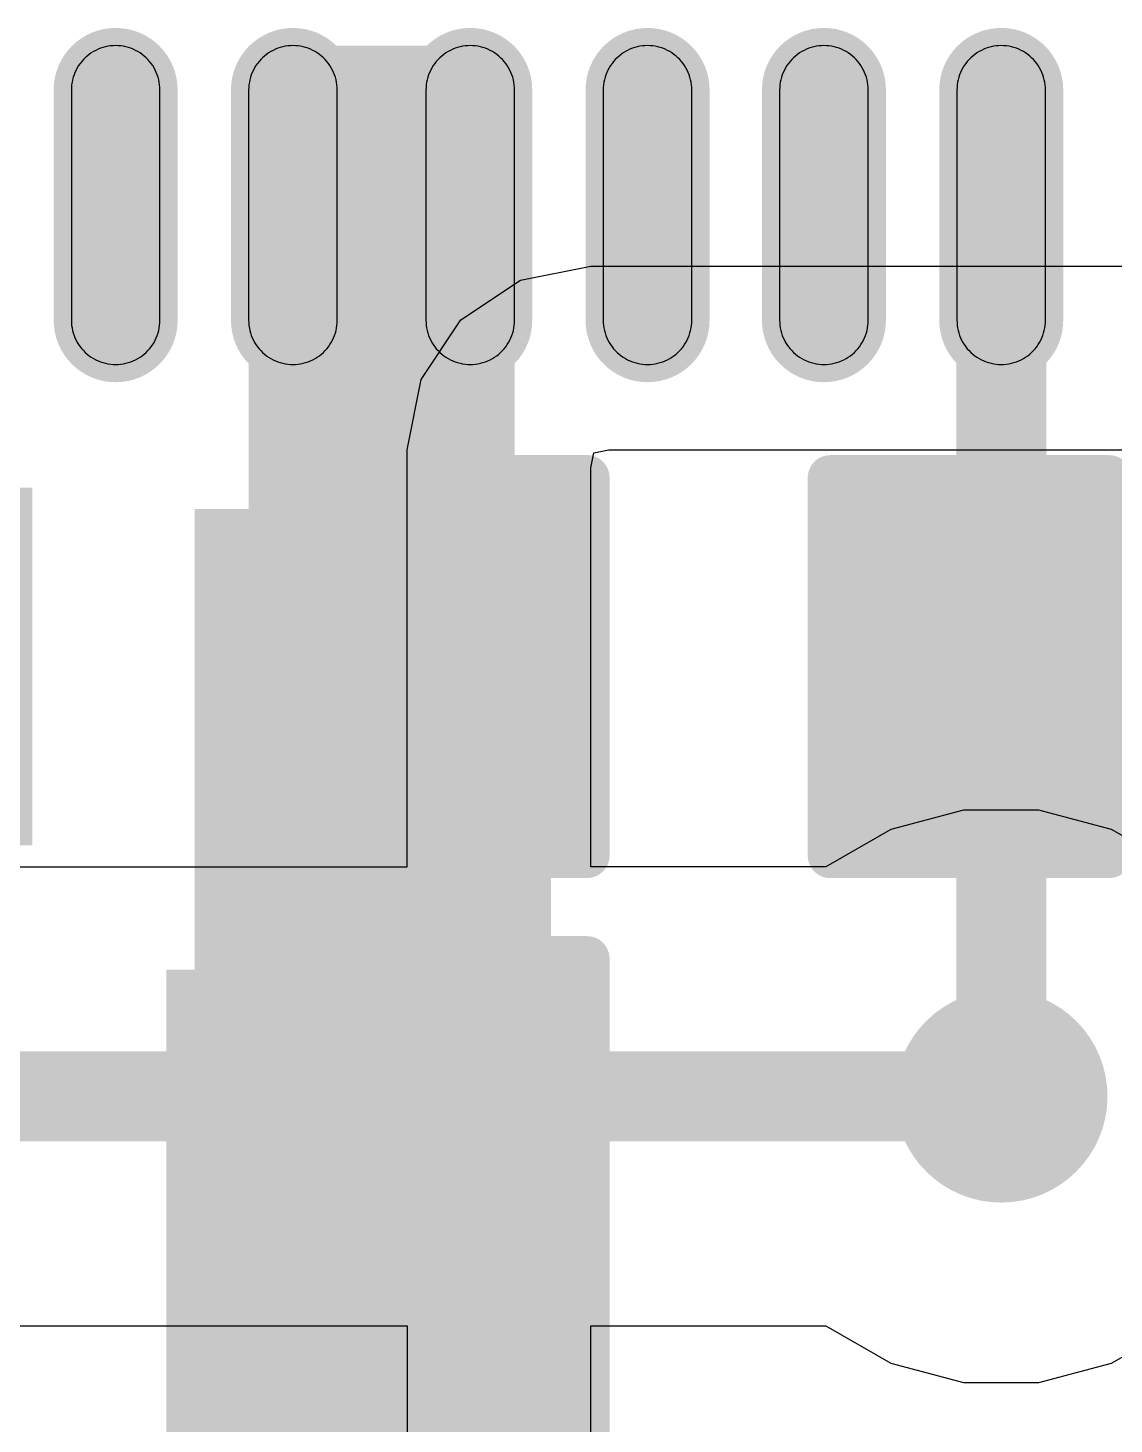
# Model space of a CAD drawing. Header units: inches. Extents: x 0.38 to 9.66, y 2.79 to 4.95.
# Drawn here: x 4.4842 to 4.6048, y 3.5727 to 3.7279 of the extents above; entities that cross this region are included whole.
import ezdxf

# ---------------------------------------------------------------- set-up
doc = ezdxf.new("R2010")
doc.units = ezdxf.units.IN
doc.header["$MEASUREMENT"] = 0
for name, color, linetype in [('Bottom Layer', 5, 'Continuous'), ('Top Layer', 1, 'Continuous'), ('Top Overlay', 2, 'Continuous'), ('Top Paste', 8, 'Continuous'), ('Top Solder', 216, 'Continuous'), ('Via Holes', 16, 'Continuous')]:
    doc.layers.add(name, color=color, linetype=linetype)

# ---------------------------------------------------------------- blocks, each defined once
blk = doc.blocks.new('QFN_32_L5_0_W5_0_P0_50_BL_EP3_8_3')
at = {"layer": 'Top Layer'}
h = blk.add_hatch(color=1, dxfattribs=at)
edge = h.paths.add_edge_path()
edge.add_arc((-0.117125, 0.0689), 0.004921, 90, 270)
edge.add_line((-0.117125, 0.063979), (-0.091535, 0.063979))
edge.add_arc((-0.091535, 0.0689), 0.004921, 270, 450)
edge.add_line((-0.091535, 0.073821), (-0.117125, 0.073821))
h = blk.add_hatch(color=1, dxfattribs=at)
edge = h.paths.add_edge_path()
edge.add_arc((-0.117125, 0.0492), 0.004921, 90, 270)
edge.add_line((-0.117125, 0.044278), (-0.091535, 0.044278))
edge.add_arc((-0.091535, 0.0492), 0.004921, 270, 450)
edge.add_line((-0.091535, 0.054122), (-0.117125, 0.054122))
h = blk.add_hatch(color=1, dxfattribs=at)
edge = h.paths.add_edge_path()
edge.add_arc((-0.117125, 0.0295), 0.004921, 90, 270)
edge.add_line((-0.117125, 0.024578), (-0.091535, 0.024578))
edge.add_arc((-0.091535, 0.0295), 0.004921, 270, 450)
edge.add_line((-0.091535, 0.034422), (-0.117125, 0.034422))
h = blk.add_hatch(color=1, dxfattribs=at)
edge = h.paths.add_edge_path()
edge.add_arc((-0.117125, 0.0098), 0.004921, 90, 270)
edge.add_line((-0.117125, 0.004879), (-0.091535, 0.004879))
edge.add_arc((-0.091535, 0.0098), 0.004921, 270, 450)
edge.add_line((-0.091535, 0.014722), (-0.117125, 0.014722))
h = blk.add_hatch(color=1, dxfattribs=at)
edge = h.paths.add_edge_path()
edge.add_arc((-0.117125, -0.0098), 0.004921, 90, 270)
edge.add_line((-0.117125, -0.014722), (-0.091535, -0.014722))
edge.add_arc((-0.091535, -0.0098), 0.004921, 270, 450)
edge.add_line((-0.091535, -0.004879), (-0.117125, -0.004879))
h = blk.add_hatch(color=1, dxfattribs=at)
edge = h.paths.add_edge_path()
edge.add_arc((-0.117125, -0.0295), 0.004921, 90, 270)
edge.add_line((-0.117125, -0.034422), (-0.091535, -0.034422))
edge.add_arc((-0.091535, -0.0295), 0.004921, 270, 450)
edge.add_line((-0.091535, -0.024578), (-0.117125, -0.024578))
at = {"layer": 'Top Solder'}
h = blk.add_hatch(color=216, dxfattribs=at)
edge = h.paths.add_edge_path()
edge.add_arc((-0.117125, 0.0689), 0.00689, 90, 270)
edge.add_line((-0.117125, 0.06201), (-0.091535, 0.06201))
edge.add_arc((-0.091535, 0.0689), 0.00689, 270, 450)
edge.add_line((-0.091535, 0.07579), (-0.117125, 0.07579))
h = blk.add_hatch(color=216, dxfattribs=at)
edge = h.paths.add_edge_path()
edge.add_arc((-0.117125, 0.0492), 0.00689, 90, 270)
edge.add_line((-0.117125, 0.042309), (-0.091535, 0.042309))
edge.add_arc((-0.091535, 0.0492), 0.00689, 270, 450)
edge.add_line((-0.091535, 0.056091), (-0.117125, 0.056091))
h = blk.add_hatch(color=216, dxfattribs=at)
edge = h.paths.add_edge_path()
edge.add_arc((-0.117125, 0.0295), 0.00689, 90, 270)
edge.add_line((-0.117125, 0.02261), (-0.091535, 0.02261))
edge.add_arc((-0.091535, 0.0295), 0.00689, 270, 450)
edge.add_line((-0.091535, 0.03639), (-0.117125, 0.03639))
h = blk.add_hatch(color=216, dxfattribs=at)
edge = h.paths.add_edge_path()
edge.add_arc((-0.117125, 0.0098), 0.00689, 90, 270)
edge.add_line((-0.117125, 0.00291), (-0.091535, 0.00291))
edge.add_arc((-0.091535, 0.0098), 0.00689, 270, 450)
edge.add_line((-0.091535, 0.016691), (-0.117125, 0.016691))
h = blk.add_hatch(color=216, dxfattribs=at)
edge = h.paths.add_edge_path()
edge.add_arc((-0.117125, -0.0098), 0.00689, 90, 270)
edge.add_line((-0.117125, -0.016691), (-0.091535, -0.016691))
edge.add_arc((-0.091535, -0.0098), 0.00689, 270, 450)
edge.add_line((-0.091535, -0.00291), (-0.117125, -0.00291))
h = blk.add_hatch(color=216, dxfattribs=at)
edge = h.paths.add_edge_path()
edge.add_arc((-0.117125, -0.0295), 0.00689, 90, 270)
edge.add_line((-0.117125, -0.03639), (-0.091535, -0.03639))
edge.add_arc((-0.091535, -0.0295), 0.00689, 270, 450)
edge.add_line((-0.091535, -0.02261), (-0.117125, -0.02261))
at = {"layer": 'Top Paste'}
for p, q in [((-0.11983, 0.073012), (-0.120064, 0.072848)), ((-0.119586, 0.073163), (-0.11983, 0.073012)), ((-0.119334, 0.073298), (-0.119586, 0.073163)), ((-0.119075, 0.073419), (-0.119334, 0.073298)), ((-0.118808, 0.073525), (-0.119075, 0.073419)), ((-0.118537, 0.073615), (-0.118808, 0.073525)), ((-0.11826, 0.073689), (-0.118537, 0.073615)), ((-0.11798, 0.073747), (-0.11826, 0.073689)), ((-0.117696, 0.073789), (-0.11798, 0.073747)), ((-0.117411, 0.073814), (-0.117696, 0.073789)), ((-0.117125, 0.073822), (-0.117411, 0.073814)), ((-0.117411, 0.073814), (-0.117411, 0.073814)), ((-0.091535, 0.073822), (-0.117125, 0.073822)), ((-0.091249, 0.073814), (-0.091535, 0.073822)), ((-0.090964, 0.073789), (-0.091249, 0.073814)), ((-0.09068, 0.073747), (-0.090964, 0.073789)), ((-0.0904, 0.073689), (-0.09068, 0.073747)), ((-0.090123, 0.073615), (-0.0904, 0.073689)), ((-0.089852, 0.073525), (-0.090123, 0.073615)), ((-0.089585, 0.073419), (-0.089852, 0.073525)), ((-0.089326, 0.073298), (-0.089585, 0.073419)), ((-0.089074, 0.073163), (-0.089326, 0.073298)), ((-0.08883, 0.073012), (-0.089074, 0.073163)), ((-0.088596, 0.072848), (-0.08883, 0.073012)), ((-0.121237, 0.071605), (-0.121388, 0.071361)), ((-0.121073, 0.071839), (-0.121237, 0.071605)), ((-0.120895, 0.072064), (-0.121073, 0.071839)), ((-0.120705, 0.072278), (-0.120895, 0.072064)), ((-0.120503, 0.07248), (-0.120705, 0.072278)), ((-0.120289, 0.07267), (-0.120503, 0.07248)), ((-0.120064, 0.072848), (-0.120289, 0.07267)), ((-0.088371, 0.07267), (-0.088596, 0.072848)), ((-0.088157, 0.07248), (-0.088371, 0.07267)), ((-0.087955, 0.072278), (-0.088157, 0.07248)), ((-0.087765, 0.072064), (-0.087955, 0.072278)), ((-0.087587, 0.071839), (-0.087765, 0.072064)), ((-0.087423, 0.071605), (-0.087587, 0.071839)), ((-0.087272, 0.071361), (-0.087423, 0.071605)), ((-0.121914, 0.070035), (-0.121972, 0.069755)), ((-0.12184, 0.070312), (-0.121914, 0.070035)), ((-0.12175, 0.070583), (-0.12184, 0.070312)), ((-0.121644, 0.07085), (-0.12175, 0.070583)), ((-0.121523, 0.071109), (-0.121644, 0.07085)), ((-0.121388, 0.071361), (-0.121523, 0.071109)), ((-0.087137, 0.071109), (-0.087272, 0.071361)), ((-0.087016, 0.07085), (-0.087137, 0.071109)), ((-0.08691, 0.070583), (-0.087016, 0.07085)), ((-0.08682, 0.070312), (-0.08691, 0.070583)), ((-0.086746, 0.070035), (-0.08682, 0.070312)), ((-0.086688, 0.069755), (-0.086746, 0.070035)), ((-0.122039, 0.069186), (-0.122047, 0.0689)), ((-0.122047, 0.0689), (-0.122039, 0.068614)), ((-0.122014, 0.069471), (-0.122039, 0.069186)), ((-0.122039, 0.068614), (-0.122014, 0.068329)), ((-0.121972, 0.069755), (-0.122014, 0.069471)), ((-0.122014, 0.068329), (-0.121972, 0.068045)), ((-0.086646, 0.069471), (-0.086688, 0.069755)), ((-0.086688, 0.068045), (-0.086646, 0.068329)), ((-0.086621, 0.069186), (-0.086646, 0.069471)), ((-0.086646, 0.068329), (-0.086621, 0.068614)), ((-0.086613, 0.0689), (-0.086621, 0.069186)), ((-0.086621, 0.068614), (-0.086613, 0.0689)), ((-0.121972, 0.068045), (-0.121914, 0.067765)), ((-0.121914, 0.067765), (-0.12184, 0.067488)), ((-0.12184, 0.067488), (-0.12175, 0.067217)), ((-0.12175, 0.067217), (-0.121644, 0.06695)), ((-0.121644, 0.06695), (-0.121523, 0.066691)), ((-0.087137, 0.066691), (-0.087016, 0.06695)), ((-0.087016, 0.06695), (-0.08691, 0.067217)), ((-0.08691, 0.067217), (-0.08682, 0.067488)), ((-0.08682, 0.067488), (-0.086746, 0.067765)), ((-0.086746, 0.067765), (-0.086688, 0.068045)), ((-0.121523, 0.066691), (-0.121388, 0.066439)), ((-0.121388, 0.066439), (-0.121237, 0.066195)), ((-0.121237, 0.066195), (-0.121073, 0.065961)), ((-0.121073, 0.065961), (-0.120895, 0.065736)), ((-0.120895, 0.065736), (-0.120705, 0.065522)), ((-0.120705, 0.065522), (-0.120503, 0.06532)), ((-0.120503, 0.06532), (-0.120289, 0.06513)), ((-0.088371, 0.06513), (-0.088157, 0.06532)), ((-0.088157, 0.06532), (-0.087955, 0.065522)), ((-0.087955, 0.065522), (-0.087765, 0.065736)), ((-0.087765, 0.065736), (-0.087587, 0.065961)), ((-0.087587, 0.065961), (-0.087423, 0.066195)), ((-0.087423, 0.066195), (-0.087272, 0.066439)), ((-0.087272, 0.066439), (-0.087137, 0.066691)), ((-0.120289, 0.06513), (-0.120064, 0.064952)), ((-0.120064, 0.064952), (-0.11983, 0.064788)), ((-0.11983, 0.064788), (-0.119586, 0.064637)), ((-0.119586, 0.064637), (-0.119334, 0.064502)), ((-0.119334, 0.064502), (-0.119075, 0.064381)), ((-0.119075, 0.064381), (-0.118808, 0.064275)), ((-0.118808, 0.064275), (-0.118537, 0.064185)), ((-0.118537, 0.064185), (-0.11826, 0.064111)), ((-0.11826, 0.064111), (-0.11798, 0.064053)), ((-0.11798, 0.064053), (-0.117696, 0.064011)), ((-0.117696, 0.064011), (-0.117411, 0.063986)), ((-0.117411, 0.063986), (-0.117125, 0.063978)), ((-0.117125, 0.063978), (-0.091535, 0.063978)), ((-0.091535, 0.063978), (-0.091249, 0.063986)), ((-0.091249, 0.063986), (-0.090964, 0.064011)), ((-0.090964, 0.064011), (-0.09068, 0.064053)), ((-0.09068, 0.064053), (-0.0904, 0.064111)), ((-0.0904, 0.064111), (-0.090123, 0.064185)), ((-0.090123, 0.064185), (-0.089852, 0.064275)), ((-0.089852, 0.064275), (-0.089585, 0.064381)), ((-0.089585, 0.064381), (-0.089326, 0.064502)), ((-0.089326, 0.064502), (-0.089074, 0.064637)), ((-0.089074, 0.064637), (-0.08883, 0.064788)), ((-0.08883, 0.064788), (-0.088596, 0.064952)), ((-0.088596, 0.064952), (-0.088371, 0.06513)), ((-0.120503, 0.05278), (-0.120705, 0.052578)), ((-0.120289, 0.05297), (-0.120503, 0.05278)), ((-0.120064, 0.053148), (-0.120289, 0.05297)), ((-0.11983, 0.053312), (-0.120064, 0.053148)), ((-0.119586, 0.053463), (-0.11983, 0.053312)), ((-0.119334, 0.053598), (-0.119586, 0.053463)), ((-0.119075, 0.053719), (-0.119334, 0.053598)), ((-0.118808, 0.053825), (-0.119075, 0.053719)), ((-0.118537, 0.053915), (-0.118808, 0.053825)), ((-0.11826, 0.053989), (-0.118537, 0.053915)), ((-0.11798, 0.054047), (-0.11826, 0.053989)), ((-0.117696, 0.054089), (-0.11798, 0.054047)), ((-0.117411, 0.054114), (-0.117696, 0.054089)), ((-0.117125, 0.054122), (-0.117411, 0.054114)), ((-0.117411, 0.054114), (-0.117411, 0.054114)), ((-0.091535, 0.054122), (-0.117125, 0.054122)), ((-0.091249, 0.054114), (-0.091535, 0.054122)), ((-0.090964, 0.054089), (-0.091249, 0.054114)), ((-0.09068, 0.054047), (-0.090964, 0.054089)), ((-0.0904, 0.053989), (-0.09068, 0.054047)), ((-0.090123, 0.053915), (-0.0904, 0.053989)), ((-0.089852, 0.053825), (-0.090123, 0.053915)), ((-0.089585, 0.053719), (-0.089852, 0.053825)), ((-0.089326, 0.053598), (-0.089585, 0.053719)), ((-0.089074, 0.053463), (-0.089326, 0.053598)), ((-0.08883, 0.053312), (-0.089074, 0.053463)), ((-0.088596, 0.053148), (-0.08883, 0.053312)), ((-0.088371, 0.05297), (-0.088596, 0.053148)), ((-0.088157, 0.05278), (-0.088371, 0.05297)), ((-0.087955, 0.052578), (-0.088157, 0.05278)), ((-0.121523, 0.051409), (-0.121644, 0.05115)), ((-0.121388, 0.051661), (-0.121523, 0.051409)), ((-0.121237, 0.051905), (-0.121388, 0.051661)), ((-0.121073, 0.052139), (-0.121237, 0.051905)), ((-0.120895, 0.052364), (-0.121073, 0.052139)), ((-0.120705, 0.052578), (-0.120895, 0.052364)), ((-0.087765, 0.052364), (-0.087955, 0.052578)), ((-0.087587, 0.052139), (-0.087765, 0.052364)), ((-0.087423, 0.051905), (-0.087587, 0.052139)), ((-0.087272, 0.051661), (-0.087423, 0.051905)), ((-0.087137, 0.051409), (-0.087272, 0.051661)), ((-0.087016, 0.05115), (-0.087137, 0.051409)), ((-0.122014, 0.049771), (-0.122039, 0.049486)), ((-0.121972, 0.050055), (-0.122014, 0.049771)), ((-0.121914, 0.050335), (-0.121972, 0.050055)), ((-0.12184, 0.050612), (-0.121914, 0.050335)), ((-0.12175, 0.050883), (-0.12184, 0.050612)), ((-0.121644, 0.05115), (-0.12175, 0.050883)), ((-0.08691, 0.050883), (-0.087016, 0.05115)), ((-0.08682, 0.050612), (-0.08691, 0.050883)), ((-0.086746, 0.050335), (-0.08682, 0.050612)), ((-0.086688, 0.050055), (-0.086746, 0.050335)), ((-0.086646, 0.049771), (-0.086688, 0.050055)), ((-0.086621, 0.049486), (-0.086646, 0.049771)), ((-0.122039, 0.049486), (-0.122047, 0.0492)), ((-0.122047, 0.0492), (-0.122039, 0.048914)), ((-0.122039, 0.048914), (-0.122014, 0.048629)), ((-0.122014, 0.048629), (-0.121972, 0.048345)), ((-0.121972, 0.048345), (-0.121914, 0.048065)), ((-0.086746, 0.048065), (-0.086688, 0.048345)), ((-0.086688, 0.048345), (-0.086646, 0.048629)), ((-0.086646, 0.048629), (-0.086621, 0.048914)), ((-0.086613, 0.0492), (-0.086621, 0.049486)), ((-0.086621, 0.048914), (-0.086613, 0.0492)), ((-0.121914, 0.048065), (-0.12184, 0.047788)), ((-0.12184, 0.047788), (-0.12175, 0.047517)), ((-0.12175, 0.047517), (-0.121644, 0.04725)), ((-0.121644, 0.04725), (-0.121523, 0.046991)), ((-0.121523, 0.046991), (-0.121388, 0.046739)), ((-0.121388, 0.046739), (-0.121237, 0.046495)), ((-0.087423, 0.046495), (-0.087272, 0.046739)), ((-0.087272, 0.046739), (-0.087137, 0.046991)), ((-0.087137, 0.046991), (-0.087016, 0.04725)), ((-0.087016, 0.04725), (-0.08691, 0.047517)), ((-0.08691, 0.047517), (-0.08682, 0.047788)), ((-0.08682, 0.047788), (-0.086746, 0.048065)), ((-0.121237, 0.046495), (-0.121073, 0.046261)), ((-0.121073, 0.046261), (-0.120895, 0.046036)), ((-0.120895, 0.046036), (-0.120705, 0.045822)), ((-0.120705, 0.045822), (-0.120503, 0.04562)), ((-0.120503, 0.04562), (-0.120289, 0.04543)), ((-0.120289, 0.04543), (-0.120064, 0.045252)), ((-0.120064, 0.045252), (-0.11983, 0.045088)), ((-0.11983, 0.045088), (-0.119586, 0.044937)), ((-0.089074, 0.044937), (-0.08883, 0.045088)), ((-0.08883, 0.045088), (-0.088596, 0.045252)), ((-0.088596, 0.045252), (-0.088371, 0.04543)), ((-0.088371, 0.04543), (-0.088157, 0.04562)), ((-0.088157, 0.04562), (-0.087955, 0.045822)), ((-0.087955, 0.045822), (-0.087765, 0.046036)), ((-0.087765, 0.046036), (-0.087587, 0.046261)), ((-0.087587, 0.046261), (-0.087423, 0.046495)), ((-0.119586, 0.044937), (-0.119334, 0.044802)), ((-0.119334, 0.044802), (-0.119075, 0.044681)), ((-0.119075, 0.044681), (-0.118808, 0.044575)), ((-0.118808, 0.044575), (-0.118537, 0.044485)), ((-0.118537, 0.044485), (-0.11826, 0.044411)), ((-0.11826, 0.044411), (-0.11798, 0.044353)), ((-0.11798, 0.044353), (-0.117696, 0.044311)), ((-0.117696, 0.044311), (-0.117411, 0.044286)), ((-0.117411, 0.044286), (-0.117125, 0.044278)), ((-0.117125, 0.044278), (-0.091535, 0.044278)), ((-0.091535, 0.044278), (-0.091249, 0.044286)), ((-0.091249, 0.044286), (-0.090964, 0.044311)), ((-0.090964, 0.044311), (-0.09068, 0.044353)), ((-0.09068, 0.044353), (-0.0904, 0.044411)), ((-0.0904, 0.044411), (-0.090123, 0.044485)), ((-0.090123, 0.044485), (-0.089852, 0.044575)), ((-0.089852, 0.044575), (-0.089585, 0.044681)), ((-0.089585, 0.044681), (-0.089326, 0.044802)), ((-0.089326, 0.044802), (-0.089074, 0.044937)), ((-0.118537, 0.034215), (-0.118808, 0.034125)), ((-0.11826, 0.034289), (-0.118537, 0.034215)), ((-0.11798, 0.034347), (-0.11826, 0.034289)), ((-0.117696, 0.034389), (-0.11798, 0.034347)), ((-0.117411, 0.034414), (-0.117696, 0.034389)), ((-0.117125, 0.034422), (-0.117411, 0.034414)), ((-0.117411, 0.034414), (-0.117411, 0.034414)), ((-0.091535, 0.034422), (-0.117125, 0.034422)), ((-0.091249, 0.034414), (-0.091535, 0.034422)), ((-0.090964, 0.034389), (-0.091249, 0.034414)), ((-0.09068, 0.034347), (-0.090964, 0.034389)), ((-0.0904, 0.034289), (-0.09068, 0.034347)), ((-0.090123, 0.034215), (-0.0904, 0.034289)), ((-0.089852, 0.034125), (-0.090123, 0.034215)), ((-0.120895, 0.032664), (-0.121073, 0.032439)), ((-0.120705, 0.032878), (-0.120895, 0.032664)), ((-0.120503, 0.03308), (-0.120705, 0.032878)), ((-0.120289, 0.03327), (-0.120503, 0.03308)), ((-0.120064, 0.033448), (-0.120289, 0.03327)), ((-0.11983, 0.033612), (-0.120064, 0.033448)), ((-0.119586, 0.033763), (-0.11983, 0.033612)), ((-0.119334, 0.033898), (-0.119586, 0.033763)), ((-0.119075, 0.034019), (-0.119334, 0.033898)), ((-0.118808, 0.034125), (-0.119075, 0.034019)), ((-0.089585, 0.034019), (-0.089852, 0.034125)), ((-0.089326, 0.033898), (-0.089585, 0.034019)), ((-0.089074, 0.033763), (-0.089326, 0.033898)), ((-0.08883, 0.033612), (-0.089074, 0.033763)), ((-0.088596, 0.033448), (-0.08883, 0.033612)), ((-0.088371, 0.03327), (-0.088596, 0.033448)), ((-0.088157, 0.03308), (-0.088371, 0.03327)), ((-0.087955, 0.032878), (-0.088157, 0.03308)), ((-0.087765, 0.032664), (-0.087955, 0.032878)), ((-0.087587, 0.032439), (-0.087765, 0.032664)), ((-0.12175, 0.031183), (-0.12184, 0.030912)), ((-0.121644, 0.03145), (-0.12175, 0.031183)), ((-0.121523, 0.031709), (-0.121644, 0.03145)), ((-0.121388, 0.031961), (-0.121523, 0.031709)), ((-0.121237, 0.032205), (-0.121388, 0.031961)), ((-0.121073, 0.032439), (-0.121237, 0.032205)), ((-0.087423, 0.032205), (-0.087587, 0.032439)), ((-0.087272, 0.031961), (-0.087423, 0.032205)), ((-0.087137, 0.031709), (-0.087272, 0.031961)), ((-0.087016, 0.03145), (-0.087137, 0.031709)), ((-0.08691, 0.031183), (-0.087016, 0.03145)), ((-0.08682, 0.030912), (-0.08691, 0.031183)), ((-0.122039, 0.029786), (-0.122047, 0.0295)), ((-0.122047, 0.0295), (-0.122039, 0.029214)), ((-0.122014, 0.030071), (-0.122039, 0.029786)), ((-0.121972, 0.030355), (-0.122014, 0.030071)), ((-0.121914, 0.030635), (-0.121972, 0.030355)), ((-0.12184, 0.030912), (-0.121914, 0.030635)), ((-0.086746, 0.030635), (-0.08682, 0.030912)), ((-0.086688, 0.030355), (-0.086746, 0.030635)), ((-0.086646, 0.030071), (-0.086688, 0.030355)), ((-0.086621, 0.029786), (-0.086646, 0.030071)), ((-0.086613, 0.0295), (-0.086621, 0.029786)), ((-0.086621, 0.029214), (-0.086613, 0.0295)), ((-0.122039, 0.029214), (-0.122014, 0.028929)), ((-0.122014, 0.028929), (-0.121972, 0.028645)), ((-0.121972, 0.028645), (-0.121914, 0.028365)), ((-0.121914, 0.028365), (-0.12184, 0.028088)), ((-0.12184, 0.028088), (-0.12175, 0.027817)), ((-0.08691, 0.027817), (-0.08682, 0.028088)), ((-0.08682, 0.028088), (-0.086746, 0.028365)), ((-0.086746, 0.028365), (-0.086688, 0.028645)), ((-0.086688, 0.028645), (-0.086646, 0.028929)), ((-0.086646, 0.028929), (-0.086621, 0.029214)), ((-0.12175, 0.027817), (-0.121644, 0.02755)), ((-0.121644, 0.02755), (-0.121523, 0.027291)), ((-0.121523, 0.027291), (-0.121388, 0.027039)), ((-0.121388, 0.027039), (-0.121237, 0.026795)), ((-0.121237, 0.026795), (-0.121073, 0.026561)), ((-0.121073, 0.026561), (-0.120895, 0.026336)), ((-0.087765, 0.026336), (-0.087587, 0.026561)), ((-0.087587, 0.026561), (-0.087423, 0.026795)), ((-0.087423, 0.026795), (-0.087272, 0.027039)), ((-0.087272, 0.027039), (-0.087137, 0.027291)), ((-0.087137, 0.027291), (-0.087016, 0.02755)), ((-0.087016, 0.02755), (-0.08691, 0.027817)), ((-0.120895, 0.026336), (-0.120705, 0.026122)), ((-0.120705, 0.026122), (-0.120503, 0.02592)), ((-0.120503, 0.02592), (-0.120289, 0.02573)), ((-0.120289, 0.02573), (-0.120064, 0.025552)), ((-0.120064, 0.025552), (-0.11983, 0.025388)), ((-0.11983, 0.025388), (-0.119586, 0.025237)), ((-0.119586, 0.025237), (-0.119334, 0.025102)), ((-0.119334, 0.025102), (-0.119075, 0.024981)), ((-0.119075, 0.024981), (-0.118808, 0.024875)), ((-0.118808, 0.024875), (-0.118537, 0.024785)), ((-0.090123, 0.024785), (-0.089852, 0.024875)), ((-0.089852, 0.024875), (-0.089585, 0.024981)), ((-0.089585, 0.024981), (-0.089326, 0.025102)), ((-0.089326, 0.025102), (-0.089074, 0.025237)), ((-0.089074, 0.025237), (-0.08883, 0.025388)), ((-0.08883, 0.025388), (-0.088596, 0.025552)), ((-0.088596, 0.025552), (-0.088371, 0.02573)), ((-0.088371, 0.02573), (-0.088157, 0.02592)), ((-0.088157, 0.02592), (-0.087955, 0.026122)), ((-0.087955, 0.026122), (-0.087765, 0.026336)), ((-0.118537, 0.024785), (-0.11826, 0.024711)), ((-0.11826, 0.024711), (-0.11798, 0.024653)), ((-0.11798, 0.024653), (-0.117696, 0.024611)), ((-0.117696, 0.024611), (-0.117411, 0.024586)), ((-0.117411, 0.024586), (-0.117125, 0.024578)), ((-0.117125, 0.024578), (-0.091535, 0.024578)), ((-0.091535, 0.024578), (-0.091249, 0.024586)), ((-0.091249, 0.024586), (-0.090964, 0.024611)), ((-0.090964, 0.024611), (-0.09068, 0.024653)), ((-0.09068, 0.024653), (-0.0904, 0.024711)), ((-0.0904, 0.024711), (-0.090123, 0.024785)), ((-0.119586, 0.014063), (-0.11983, 0.013912)), ((-0.119334, 0.014198), (-0.119586, 0.014063)), ((-0.119075, 0.014319), (-0.119334, 0.014198)), ((-0.118808, 0.014425), (-0.119075, 0.014319)), ((-0.118537, 0.014515), (-0.118808, 0.014425)), ((-0.11826, 0.014589), (-0.118537, 0.014515)), ((-0.11798, 0.014647), (-0.11826, 0.014589)), ((-0.117696, 0.014689), (-0.11798, 0.014647)), ((-0.117411, 0.014714), (-0.117696, 0.014689)), ((-0.117125, 0.014722), (-0.117411, 0.014714)), ((-0.117411, 0.014714), (-0.117411, 0.014714)), ((-0.091535, 0.014722), (-0.117125, 0.014722)), ((-0.091249, 0.014714), (-0.091535, 0.014722)), ((-0.090964, 0.014689), (-0.091249, 0.014714)), ((-0.09068, 0.014647), (-0.090964, 0.014689)), ((-0.0904, 0.014589), (-0.09068, 0.014647)), ((-0.090123, 0.014515), (-0.0904, 0.014589)), ((-0.089852, 0.014425), (-0.090123, 0.014515)), ((-0.089585, 0.014319), (-0.089852, 0.014425)), ((-0.089326, 0.014198), (-0.089585, 0.014319)), ((-0.089074, 0.014063), (-0.089326, 0.014198)), ((-0.08883, 0.013912), (-0.089074, 0.014063)), ((-0.121237, 0.012505), (-0.121388, 0.012261)), ((-0.121073, 0.012739), (-0.121237, 0.012505)), ((-0.120895, 0.012964), (-0.121073, 0.012739)), ((-0.120705, 0.013178), (-0.120895, 0.012964)), ((-0.120503, 0.01338), (-0.120705, 0.013178)), ((-0.120289, 0.01357), (-0.120503, 0.01338)), ((-0.120064, 0.013748), (-0.120289, 0.01357)), ((-0.11983, 0.013912), (-0.120064, 0.013748)), ((-0.088596, 0.013748), (-0.08883, 0.013912)), ((-0.088371, 0.01357), (-0.088596, 0.013748)), ((-0.088157, 0.01338), (-0.088371, 0.01357)), ((-0.087955, 0.013178), (-0.088157, 0.01338)), ((-0.087765, 0.012964), (-0.087955, 0.013178)), ((-0.087587, 0.012739), (-0.087765, 0.012964)), ((-0.087423, 0.012505), (-0.087587, 0.012739)), ((-0.087272, 0.012261), (-0.087423, 0.012505)), ((-0.121914, 0.010935), (-0.121972, 0.010655)), ((-0.12184, 0.011212), (-0.121914, 0.010935)), ((-0.12175, 0.011483), (-0.12184, 0.011212)), ((-0.121644, 0.01175), (-0.12175, 0.011483)), ((-0.121523, 0.012009), (-0.121644, 0.01175)), ((-0.121388, 0.012261), (-0.121523, 0.012009)), ((-0.087137, 0.012009), (-0.087272, 0.012261)), ((-0.087016, 0.01175), (-0.087137, 0.012009)), ((-0.08691, 0.011483), (-0.087016, 0.01175)), ((-0.08682, 0.011212), (-0.08691, 0.011483)), ((-0.086746, 0.010935), (-0.08682, 0.011212)), ((-0.086688, 0.010655), (-0.086746, 0.010935)), ((-0.122039, 0.010086), (-0.122047, 0.0098)), ((-0.122047, 0.0098), (-0.122039, 0.009514)), ((-0.122014, 0.010371), (-0.122039, 0.010086)), ((-0.122039, 0.009514), (-0.122014, 0.009229)), ((-0.121972, 0.010655), (-0.122014, 0.010371)), ((-0.086646, 0.010371), (-0.086688, 0.010655)), ((-0.086621, 0.010086), (-0.086646, 0.010371)), ((-0.086646, 0.009229), (-0.086621, 0.009514)), ((-0.086613, 0.0098), (-0.086621, 0.010086)), ((-0.086621, 0.009514), (-0.086613, 0.0098)), ((-0.122014, 0.009229), (-0.121972, 0.008945)), ((-0.121972, 0.008945), (-0.121914, 0.008665)), ((-0.121914, 0.008665), (-0.12184, 0.008388)), ((-0.12184, 0.008388), (-0.12175, 0.008117)), ((-0.12175, 0.008117), (-0.121644, 0.00785)), ((-0.121644, 0.00785), (-0.121523, 0.007591)), ((-0.087137, 0.007591), (-0.087016, 0.00785)), ((-0.087016, 0.00785), (-0.08691, 0.008117)), ((-0.08691, 0.008117), (-0.08682, 0.008388)), ((-0.08682, 0.008388), (-0.086746, 0.008665)), ((-0.086746, 0.008665), (-0.086688, 0.008945)), ((-0.086688, 0.008945), (-0.086646, 0.009229)), ((-0.121523, 0.007591), (-0.121388, 0.007339)), ((-0.121388, 0.007339), (-0.121237, 0.007095)), ((-0.121237, 0.007095), (-0.121073, 0.006861)), ((-0.121073, 0.006861), (-0.120895, 0.006636)), ((-0.120895, 0.006636), (-0.120705, 0.006422)), ((-0.120705, 0.006422), (-0.120503, 0.00622)), ((-0.120503, 0.00622), (-0.120289, 0.00603)), ((-0.088371, 0.00603), (-0.088157, 0.00622)), ((-0.088157, 0.00622), (-0.087955, 0.006422)), ((-0.087955, 0.006422), (-0.087765, 0.006636)), ((-0.087765, 0.006636), (-0.087587, 0.006861)), ((-0.087587, 0.006861), (-0.087423, 0.007095)), ((-0.087423, 0.007095), (-0.087272, 0.007339)), ((-0.087272, 0.007339), (-0.087137, 0.007591)), ((-0.120289, 0.00603), (-0.120064, 0.005852)), ((-0.120064, 0.005852), (-0.11983, 0.005688)), ((-0.11983, 0.005688), (-0.119586, 0.005537)), ((-0.119586, 0.005537), (-0.119334, 0.005402)), ((-0.119334, 0.005402), (-0.119075, 0.005281)), ((-0.119075, 0.005281), (-0.118808, 0.005175)), ((-0.118808, 0.005175), (-0.118537, 0.005085)), ((-0.118537, 0.005085), (-0.11826, 0.005011)), ((-0.11826, 0.005011), (-0.11798, 0.004953)), ((-0.11798, 0.004953), (-0.117696, 0.004911)), ((-0.117696, 0.004911), (-0.117411, 0.004886)), ((-0.117411, 0.004886), (-0.117125, 0.004878)), ((-0.117125, 0.004878), (-0.091535, 0.004878)), ((-0.091535, 0.004878), (-0.091249, 0.004886)), ((-0.091249, 0.004886), (-0.090964, 0.004911)), ((-0.090964, 0.004911), (-0.09068, 0.004953)), ((-0.09068, 0.004953), (-0.0904, 0.005011)), ((-0.0904, 0.005011), (-0.090123, 0.005085)), ((-0.090123, 0.005085), (-0.089852, 0.005175)), ((-0.089852, 0.005175), (-0.089585, 0.005281)), ((-0.089585, 0.005281), (-0.089326, 0.005402)), ((-0.089326, 0.005402), (-0.089074, 0.005537)), ((-0.089074, 0.005537), (-0.08883, 0.005688)), ((-0.08883, 0.005688), (-0.088596, 0.005852)), ((-0.088596, 0.005852), (-0.088371, 0.00603)), ((-0.120289, -0.00603), (-0.120503, -0.00622)), ((-0.120064, -0.005852), (-0.120289, -0.00603)), ((-0.11983, -0.005688), (-0.120064, -0.005852)), ((-0.119586, -0.005537), (-0.11983, -0.005688)), ((-0.119334, -0.005402), (-0.119586, -0.005537)), ((-0.119075, -0.005281), (-0.119334, -0.005402)), ((-0.118808, -0.005175), (-0.119075, -0.005281)), ((-0.118537, -0.005085), (-0.118808, -0.005175)), ((-0.11826, -0.005011), (-0.118537, -0.005085)), ((-0.11798, -0.004953), (-0.11826, -0.005011)), ((-0.117696, -0.004911), (-0.11798, -0.004953)), ((-0.117411, -0.004886), (-0.117696, -0.004911)), ((-0.117125, -0.004878), (-0.117411, -0.004886)), ((-0.117411, -0.004886), (-0.117411, -0.004886)), ((-0.091535, -0.004878), (-0.117125, -0.004878)), ((-0.091249, -0.004886), (-0.091535, -0.004878)), ((-0.090964, -0.004911), (-0.091249, -0.004886)), ((-0.09068, -0.004953), (-0.090964, -0.004911)), ((-0.0904, -0.005011), (-0.09068, -0.004953)), ((-0.090123, -0.005085), (-0.0904, -0.005011)), ((-0.089852, -0.005175), (-0.090123, -0.005085)), ((-0.089585, -0.005281), (-0.089852, -0.005175)), ((-0.089326, -0.005402), (-0.089585, -0.005281)), ((-0.089074, -0.005537), (-0.089326, -0.005402)), ((-0.08883, -0.005688), (-0.089074, -0.005537)), ((-0.088596, -0.005852), (-0.08883, -0.005688)), ((-0.088371, -0.00603), (-0.088596, -0.005852)), ((-0.088157, -0.00622), (-0.088371, -0.00603)), ((-0.121523, -0.007591), (-0.121644, -0.00785)), ((-0.121388, -0.007339), (-0.121523, -0.007591)), ((-0.121237, -0.007095), (-0.121388, -0.007339)), ((-0.121073, -0.006861), (-0.121237, -0.007095)), ((-0.120895, -0.006636), (-0.121073, -0.006861)), ((-0.120705, -0.006422), (-0.120895, -0.006636)), ((-0.120503, -0.00622), (-0.120705, -0.006422)), ((-0.087955, -0.006422), (-0.088157, -0.00622)), ((-0.087765, -0.006636), (-0.087955, -0.006422)), ((-0.087587, -0.006861), (-0.087765, -0.006636)), ((-0.087423, -0.007095), (-0.087587, -0.006861)), ((-0.087272, -0.007339), (-0.087423, -0.007095)), ((-0.087137, -0.007591), (-0.087272, -0.007339)), ((-0.087016, -0.00785), (-0.087137, -0.007591)), ((-0.122014, -0.009229), (-0.122039, -0.009514)), ((-0.121972, -0.008945), (-0.122014, -0.009229)), ((-0.121914, -0.008665), (-0.121972, -0.008945)), ((-0.12184, -0.008388), (-0.121914, -0.008665)), ((-0.12175, -0.008117), (-0.12184, -0.008388)), ((-0.121644, -0.00785), (-0.12175, -0.008117)), ((-0.08691, -0.008117), (-0.087016, -0.00785)), ((-0.08682, -0.008388), (-0.08691, -0.008117)), ((-0.086746, -0.008665), (-0.08682, -0.008388)), ((-0.086688, -0.008945), (-0.086746, -0.008665)), ((-0.086646, -0.009229), (-0.086688, -0.008945)), ((-0.086621, -0.009514), (-0.086646, -0.009229)), ((-0.122039, -0.009514), (-0.122047, -0.0098)), ((-0.122047, -0.0098), (-0.122039, -0.010086)), ((-0.122039, -0.010086), (-0.122014, -0.010371)), ((-0.122014, -0.010371), (-0.121972, -0.010655)), ((-0.121972, -0.010655), (-0.121914, -0.010935)), ((-0.086746, -0.010935), (-0.086688, -0.010655)), ((-0.086688, -0.010655), (-0.086646, -0.010371)), ((-0.086646, -0.010371), (-0.086621, -0.010086)), ((-0.086613, -0.0098), (-0.086621, -0.009514)), ((-0.086621, -0.010086), (-0.086613, -0.0098)), ((-0.121914, -0.010935), (-0.12184, -0.011212)), ((-0.12184, -0.011212), (-0.12175, -0.011483)), ((-0.12175, -0.011483), (-0.121644, -0.01175)), ((-0.121644, -0.01175), (-0.121523, -0.012009)), ((-0.121523, -0.012009), (-0.121388, -0.012261)), ((-0.121388, -0.012261), (-0.121237, -0.012505)), ((-0.087423, -0.012505), (-0.087272, -0.012261)), ((-0.087272, -0.012261), (-0.087137, -0.012009)), ((-0.087137, -0.012009), (-0.087016, -0.01175)), ((-0.087016, -0.01175), (-0.08691, -0.011483)), ((-0.08691, -0.011483), (-0.08682, -0.011212)), ((-0.08682, -0.011212), (-0.086746, -0.010935)), ((-0.121237, -0.012505), (-0.121073, -0.012739)), ((-0.121073, -0.012739), (-0.120895, -0.012964)), ((-0.120895, -0.012964), (-0.120705, -0.013178)), ((-0.120705, -0.013178), (-0.120503, -0.01338)), ((-0.120503, -0.01338), (-0.120289, -0.01357)), ((-0.120289, -0.01357), (-0.120064, -0.013748)), ((-0.120064, -0.013748), (-0.11983, -0.013912)), ((-0.11983, -0.013912), (-0.119586, -0.014063)), ((-0.089074, -0.014063), (-0.08883, -0.013912)), ((-0.08883, -0.013912), (-0.088596, -0.013748)), ((-0.088596, -0.013748), (-0.088371, -0.01357)), ((-0.088371, -0.01357), (-0.088157, -0.01338)), ((-0.088157, -0.01338), (-0.087955, -0.013178)), ((-0.087955, -0.013178), (-0.087765, -0.012964)), ((-0.087765, -0.012964), (-0.087587, -0.012739)), ((-0.087587, -0.012739), (-0.087423, -0.012505)), ((-0.119586, -0.014063), (-0.119334, -0.014198)), ((-0.119334, -0.014198), (-0.119075, -0.014319)), ((-0.119075, -0.014319), (-0.118808, -0.014425)), ((-0.118808, -0.014425), (-0.118537, -0.014515)), ((-0.118537, -0.014515), (-0.11826, -0.014589)), ((-0.11826, -0.014589), (-0.11798, -0.014647)), ((-0.11798, -0.014647), (-0.117696, -0.014689)), ((-0.117696, -0.014689), (-0.117411, -0.014714)), ((-0.117411, -0.014714), (-0.117125, -0.014722)), ((-0.117125, -0.014722), (-0.091535, -0.014722)), ((-0.091535, -0.014722), (-0.091249, -0.014714)), ((-0.091249, -0.014714), (-0.090964, -0.014689)), ((-0.090964, -0.014689), (-0.09068, -0.014647)), ((-0.09068, -0.014647), (-0.0904, -0.014589)), ((-0.0904, -0.014589), (-0.090123, -0.014515)), ((-0.090123, -0.014515), (-0.089852, -0.014425)), ((-0.089852, -0.014425), (-0.089585, -0.014319)), ((-0.089585, -0.014319), (-0.089326, -0.014198)), ((-0.089326, -0.014198), (-0.089074, -0.014063)), ((-0.118537, -0.024785), (-0.118808, -0.024875)), ((-0.11826, -0.024711), (-0.118537, -0.024785)), ((-0.11798, -0.024653), (-0.11826, -0.024711)), ((-0.117696, -0.024611), (-0.11798, -0.024653)), ((-0.117411, -0.024586), (-0.117696, -0.024611)), ((-0.117125, -0.024578), (-0.117411, -0.024586)), ((-0.117411, -0.024586), (-0.117411, -0.024586)), ((-0.091535, -0.024578), (-0.117125, -0.024578)), ((-0.091249, -0.024586), (-0.091535, -0.024578)), ((-0.090964, -0.024611), (-0.091249, -0.024586)), ((-0.09068, -0.024653), (-0.090964, -0.024611)), ((-0.0904, -0.024711), (-0.09068, -0.024653)), ((-0.090123, -0.024785), (-0.0904, -0.024711)), ((-0.089852, -0.024875), (-0.090123, -0.024785)), ((-0.120895, -0.026336), (-0.121073, -0.026561)), ((-0.120705, -0.026122), (-0.120895, -0.026336)), ((-0.120503, -0.02592), (-0.120705, -0.026122)), ((-0.120289, -0.02573), (-0.120503, -0.02592)), ((-0.120064, -0.025552), (-0.120289, -0.02573)), ((-0.11983, -0.025388), (-0.120064, -0.025552)), ((-0.119586, -0.025237), (-0.11983, -0.025388)), ((-0.119334, -0.025102), (-0.119586, -0.025237)), ((-0.119075, -0.024981), (-0.119334, -0.025102)), ((-0.118808, -0.024875), (-0.119075, -0.024981)), ((-0.089585, -0.024981), (-0.089852, -0.024875)), ((-0.089326, -0.025102), (-0.089585, -0.024981)), ((-0.089074, -0.025237), (-0.089326, -0.025102)), ((-0.08883, -0.025388), (-0.089074, -0.025237)), ((-0.088596, -0.025552), (-0.08883, -0.025388)), ((-0.088371, -0.02573), (-0.088596, -0.025552)), ((-0.088157, -0.02592), (-0.088371, -0.02573)), ((-0.087955, -0.026122), (-0.088157, -0.02592)), ((-0.087765, -0.026336), (-0.087955, -0.026122)), ((-0.087587, -0.026561), (-0.087765, -0.026336)), ((-0.12175, -0.027817), (-0.12184, -0.028088)), ((-0.121644, -0.02755), (-0.12175, -0.027817)), ((-0.121523, -0.027291), (-0.121644, -0.02755)), ((-0.121388, -0.027039), (-0.121523, -0.027291)), ((-0.121237, -0.026795), (-0.121388, -0.027039)), ((-0.121073, -0.026561), (-0.121237, -0.026795)), ((-0.087423, -0.026795), (-0.087587, -0.026561)), ((-0.087272, -0.027039), (-0.087423, -0.026795)), ((-0.087137, -0.027291), (-0.087272, -0.027039)), ((-0.087016, -0.02755), (-0.087137, -0.027291)), ((-0.08691, -0.027817), (-0.087016, -0.02755)), ((-0.08682, -0.028088), (-0.08691, -0.027817)), ((-0.122039, -0.029214), (-0.122047, -0.0295)), ((-0.122014, -0.028929), (-0.122039, -0.029214)), ((-0.121972, -0.028645), (-0.122014, -0.028929)), ((-0.121914, -0.028365), (-0.121972, -0.028645)), ((-0.12184, -0.028088), (-0.121914, -0.028365)), ((-0.086746, -0.028365), (-0.08682, -0.028088)), ((-0.086688, -0.028645), (-0.086746, -0.028365)), ((-0.086646, -0.028929), (-0.086688, -0.028645)), ((-0.086621, -0.029214), (-0.086646, -0.028929)), ((-0.086613, -0.0295), (-0.086621, -0.029214)), ((-0.122047, -0.0295), (-0.122039, -0.029786)), ((-0.122039, -0.029786), (-0.122014, -0.030071)), ((-0.122014, -0.030071), (-0.121972, -0.030355)), ((-0.121972, -0.030355), (-0.121914, -0.030635)), ((-0.121914, -0.030635), (-0.12184, -0.030912)), ((-0.12184, -0.030912), (-0.12175, -0.031183)), ((-0.08691, -0.031183), (-0.08682, -0.030912)), ((-0.08682, -0.030912), (-0.086746, -0.030635)), ((-0.086746, -0.030635), (-0.086688, -0.030355)), ((-0.086688, -0.030355), (-0.086646, -0.030071)), ((-0.086646, -0.030071), (-0.086621, -0.029786)), ((-0.086621, -0.029786), (-0.086613, -0.0295)), ((-0.12175, -0.031183), (-0.121644, -0.03145)), ((-0.121644, -0.03145), (-0.121523, -0.031709)), ((-0.121523, -0.031709), (-0.121388, -0.031961)), ((-0.121388, -0.031961), (-0.121237, -0.032205)), ((-0.121237, -0.032205), (-0.121073, -0.032439)), ((-0.121073, -0.032439), (-0.120895, -0.032664)), ((-0.087765, -0.032664), (-0.087587, -0.032439)), ((-0.087587, -0.032439), (-0.087423, -0.032205)), ((-0.087423, -0.032205), (-0.087272, -0.031961)), ((-0.087272, -0.031961), (-0.087137, -0.031709)), ((-0.087137, -0.031709), (-0.087016, -0.03145)), ((-0.087016, -0.03145), (-0.08691, -0.031183)), ((-0.120895, -0.032664), (-0.120705, -0.032878)), ((-0.120705, -0.032878), (-0.120503, -0.03308)), ((-0.120503, -0.03308), (-0.120289, -0.03327)), ((-0.120289, -0.03327), (-0.120064, -0.033448)), ((-0.120064, -0.033448), (-0.11983, -0.033612)), ((-0.11983, -0.033612), (-0.119586, -0.033763)), ((-0.119586, -0.033763), (-0.119334, -0.033898)), ((-0.119334, -0.033898), (-0.119075, -0.034019)), ((-0.119075, -0.034019), (-0.118808, -0.034125)), ((-0.118808, -0.034125), (-0.118537, -0.034215)), ((-0.090123, -0.034215), (-0.089852, -0.034125)), ((-0.089852, -0.034125), (-0.089585, -0.034019)), ((-0.089585, -0.034019), (-0.089326, -0.033898)), ((-0.089326, -0.033898), (-0.089074, -0.033763)), ((-0.089074, -0.033763), (-0.08883, -0.033612)), ((-0.08883, -0.033612), (-0.088596, -0.033448)), ((-0.088596, -0.033448), (-0.088371, -0.03327)), ((-0.088371, -0.03327), (-0.088157, -0.03308)), ((-0.088157, -0.03308), (-0.087955, -0.032878)), ((-0.087955, -0.032878), (-0.087765, -0.032664)), ((-0.118537, -0.034215), (-0.11826, -0.034289)), ((-0.11826, -0.034289), (-0.11798, -0.034347)), ((-0.11798, -0.034347), (-0.117696, -0.034389)), ((-0.117696, -0.034389), (-0.117411, -0.034414)), ((-0.117411, -0.034414), (-0.117125, -0.034422)), ((-0.117125, -0.034422), (-0.091535, -0.034422)), ((-0.091535, -0.034422), (-0.091249, -0.034414)), ((-0.091249, -0.034414), (-0.090964, -0.034389)), ((-0.090964, -0.034389), (-0.09068, -0.034347)), ((-0.09068, -0.034347), (-0.0904, -0.034289)), ((-0.0904, -0.034289), (-0.090123, -0.034215))]:
    blk.add_line(p, q, dxfattribs=at)
blk = doc.blocks.new('C___0603_42')
at = {"layer": 'Top Layer'}
for points in [[(-0.015, 0.0175), (-0.015, -0.0175), (-0.045, -0.0175), (-0.045, 0.0175)], [(0.045, 0.0175), (0.045, -0.0175), (0.015, -0.0175), (0.015, 0.0175)]]:
    blk.add_hatch(color=1, dxfattribs=at).paths.add_polyline_path(points)
at = {"layer": 'Top Paste'}
for points in [[(-0.015, 0.0175), (-0.015, -0.0175), (-0.045, -0.0175), (-0.045, 0.0175)], [(0.045, 0.0175), (0.045, -0.0175), (0.015, -0.0175), (0.015, 0.0175)]]:
    blk.add_hatch(color=8, dxfattribs=at).paths.add_polyline_path(points)
at = {"layer": 'Top Solder'}
for points in [[(-0.01264, 0.01986), (-0.01264, -0.01986), (-0.04736, -0.01986), (-0.04736, 0.01986)], [(0.04736, 0.01986), (0.04736, -0.01986), (0.01264, -0.01986), (0.01264, 0.01986)]]:
    blk.add_hatch(color=216, dxfattribs=at).paths.add_polyline_path(points)
at = {"layer": 'Top Overlay'}
for points in [[(-0.018, 0.021, 0.005, 0.005, 0), (-0.049, 0.021, 0.005, 0.005, 0)], [(-0.049, 0.021, 0.005, 0.005, 0), (-0.049, -0.021, 0.005, 0.005, 0)], [(0.049, 0.021, 0.005, 0.005, 0), (0.018, 0.021, 0.005, 0.005, 0)], [(0.049, 0.021, 0.005, 0.005, 0), (0.049, -0.021, 0.005, 0.005, 0)], [(-0.018, -0.021, 0.005, 0.005, 0), (-0.049, -0.021, 0.005, 0.005, 0)], [(0.049, -0.021, 0.005, 0.005, 0), (0.018, -0.021, 0.005, 0.005, 0)]]:
    blk.add_lwpolyline(points, format="xyseb", dxfattribs=at)
for points in [[(-0.05025, 0.021, 0.0025, 0.0025, 1), (-0.04775, 0.021, 0.0025, 0.0025, 1)], [(-0.05025, 0.021, 0.0025, 0.0025, 1), (-0.04775, 0.021, 0.0025, 0.0025, 1)], [(-0.01925, 0.021, 0.0025, 0.0025, 1), (-0.01675, 0.021, 0.0025, 0.0025, 1)], [(0.01675, 0.021, 0.0025, 0.0025, 1), (0.01925, 0.021, 0.0025, 0.0025, 1)], [(0.04775, 0.021, 0.0025, 0.0025, 1), (0.05025, 0.021, 0.0025, 0.0025, 1)], [(0.04775, 0.021, 0.0025, 0.0025, 1), (0.05025, 0.021, 0.0025, 0.0025, 1)], [(-0.05025, -0.021, 0.0025, 0.0025, 1), (-0.04775, -0.021, 0.0025, 0.0025, 1)], [(-0.05025, -0.021, 0.0025, 0.0025, 1), (-0.04775, -0.021, 0.0025, 0.0025, 1)], [(-0.01925, -0.021, 0.0025, 0.0025, 1), (-0.01675, -0.021, 0.0025, 0.0025, 1)], [(0.01675, -0.021, 0.0025, 0.0025, 1), (0.01925, -0.021, 0.0025, 0.0025, 1)], [(0.04775, -0.021, 0.0025, 0.0025, 1), (0.05025, -0.021, 0.0025, 0.0025, 1)], [(0.04775, -0.021, 0.0025, 0.0025, 1), (0.05025, -0.021, 0.0025, 0.0025, 1)]]:
    blk.add_lwpolyline(points, format="xyseb", close=True, dxfattribs=at)
blk = doc.blocks.new('C___0603_46')
at = {"layer": 'Top Layer'}
for points in [[(-0.015, 0.0175), (-0.015, -0.0175), (-0.045, -0.0175), (-0.045, 0.0175)], [(0.045, 0.0175), (0.045, -0.0175), (0.015, -0.0175), (0.015, 0.0175)]]:
    blk.add_hatch(color=1, dxfattribs=at).paths.add_polyline_path(points)
at = {"layer": 'Top Paste'}
for points in [[(-0.015, 0.0175), (-0.015, -0.0175), (-0.045, -0.0175), (-0.045, 0.0175)], [(0.045, 0.0175), (0.045, -0.0175), (0.015, -0.0175), (0.015, 0.0175)]]:
    blk.add_hatch(color=8, dxfattribs=at).paths.add_polyline_path(points)
at = {"layer": 'Top Solder'}
for points in [[(-0.01264, 0.01986), (-0.01264, -0.01986), (-0.04736, -0.01986), (-0.04736, 0.01986)], [(0.04736, 0.01986), (0.04736, -0.01986), (0.01264, -0.01986), (0.01264, 0.01986)]]:
    blk.add_hatch(color=216, dxfattribs=at).paths.add_polyline_path(points)
at = {"layer": 'Top Overlay'}
for points in [[(-0.049, 0.021, 0.005, 0.005, 0), (-0.018, 0.021, 0.005, 0.005, 0)], [(-0.049, -0.021, 0.005, 0.005, 0), (-0.049, 0.021, 0.005, 0.005, 0)], [(0.018, 0.021, 0.005, 0.005, 0), (0.049, 0.021, 0.005, 0.005, 0)], [(0.049, -0.021, 0.005, 0.005, 0), (0.049, 0.021, 0.005, 0.005, 0)], [(-0.049, -0.021, 0.005, 0.005, 0), (-0.018, -0.021, 0.005, 0.005, 0)], [(0.018, -0.021, 0.005, 0.005, 0), (0.049, -0.021, 0.005, 0.005, 0)]]:
    blk.add_lwpolyline(points, format="xyseb", dxfattribs=at)
for points in [[(-0.05025, 0.021, 0.0025, 0.0025, 1), (-0.04775, 0.021, 0.0025, 0.0025, 1)], [(-0.05025, 0.021, 0.0025, 0.0025, 1), (-0.04775, 0.021, 0.0025, 0.0025, 1)], [(-0.01925, 0.021, 0.0025, 0.0025, 1), (-0.01675, 0.021, 0.0025, 0.0025, 1)], [(0.01675, 0.021, 0.0025, 0.0025, 1), (0.01925, 0.021, 0.0025, 0.0025, 1)], [(0.04775, 0.021, 0.0025, 0.0025, 1), (0.05025, 0.021, 0.0025, 0.0025, 1)], [(0.04775, 0.021, 0.0025, 0.0025, 1), (0.05025, 0.021, 0.0025, 0.0025, 1)], [(-0.05025, -0.021, 0.0025, 0.0025, 1), (-0.04775, -0.021, 0.0025, 0.0025, 1)], [(-0.05025, -0.021, 0.0025, 0.0025, 1), (-0.04775, -0.021, 0.0025, 0.0025, 1)], [(-0.01925, -0.021, 0.0025, 0.0025, 1), (-0.01675, -0.021, 0.0025, 0.0025, 1)], [(0.01675, -0.021, 0.0025, 0.0025, 1), (0.01925, -0.021, 0.0025, 0.0025, 1)], [(0.04775, -0.021, 0.0025, 0.0025, 1), (0.05025, -0.021, 0.0025, 0.0025, 1)], [(0.04775, -0.021, 0.0025, 0.0025, 1), (0.05025, -0.021, 0.0025, 0.0025, 1)]]:
    blk.add_lwpolyline(points, format="xyseb", close=True, dxfattribs=at)
blk = doc.blocks.new('C___0805_47')
at = {"layer": 'Top Layer'}
for points in [[(-0.06, 0.03), (-0.02, 0.03), (-0.02, -0.03), (-0.06, -0.03)], [(0.02, 0.03), (0.06, 0.03), (0.06, -0.03), (0.02, -0.03)]]:
    blk.add_hatch(color=1, dxfattribs=at).paths.add_polyline_path(points)
at = {"layer": 'Top Paste'}
for points in [[(-0.06, 0.03), (-0.02, 0.03), (-0.02, -0.03), (-0.06, -0.03)], [(0.02, 0.03), (0.06, 0.03), (0.06, -0.03), (0.02, -0.03)]]:
    blk.add_hatch(color=8, dxfattribs=at).paths.add_polyline_path(points)
at = {"layer": 'Top Solder'}
for points in [[(-0.06276, 0.03276), (-0.01724, 0.03276), (-0.01724, -0.03276), (-0.06276, -0.03276)], [(0.01724, 0.03276), (0.06276, 0.03276), (0.06276, -0.03276), (0.01724, -0.03276)]]:
    blk.add_hatch(color=216, dxfattribs=at).paths.add_polyline_path(points)
at = {"layer": 'Top Overlay'}
for points in [[(-0.064, 0.034, 0.005, 0.005, 0), (-0.024, 0.034, 0.005, 0.005, 0)], [(-0.064, -0.034, 0.005, 0.005, 0), (-0.064, 0.034, 0.005, 0.005, 0)], [(0.024, 0.034, 0.005, 0.005, 0), (0.064, 0.034, 0.005, 0.005, 0)], [(0.064, -0.034, 0.005, 0.005, 0), (0.064, 0.034, 0.005, 0.005, 0)], [(-0.064, -0.034, 0.005, 0.005, 0), (-0.024, -0.034, 0.005, 0.005, 0)], [(0.024, -0.034, 0.005, 0.005, 0), (0.064, -0.034, 0.005, 0.005, 0)]]:
    blk.add_lwpolyline(points, format="xyseb", dxfattribs=at)
for points in [[(-0.06525, 0.034, 0.0025, 0.0025, 1), (-0.06275, 0.034, 0.0025, 0.0025, 1)], [(-0.06525, 0.034, 0.0025, 0.0025, 1), (-0.06275, 0.034, 0.0025, 0.0025, 1)], [(-0.02525, 0.034, 0.0025, 0.0025, 1), (-0.02275, 0.034, 0.0025, 0.0025, 1)], [(0.02275, 0.034, 0.0025, 0.0025, 1), (0.02525, 0.034, 0.0025, 0.0025, 1)], [(0.06275, 0.034, 0.0025, 0.0025, 1), (0.06525, 0.034, 0.0025, 0.0025, 1)], [(0.06275, 0.034, 0.0025, 0.0025, 1), (0.06525, 0.034, 0.0025, 0.0025, 1)], [(-0.06525, -0.034, 0.0025, 0.0025, 1), (-0.06275, -0.034, 0.0025, 0.0025, 1)], [(-0.06525, -0.034, 0.0025, 0.0025, 1), (-0.06275, -0.034, 0.0025, 0.0025, 1)], [(-0.02525, -0.034, 0.0025, 0.0025, 1), (-0.02275, -0.034, 0.0025, 0.0025, 1)], [(0.02275, -0.034, 0.0025, 0.0025, 1), (0.02525, -0.034, 0.0025, 0.0025, 1)], [(0.06275, -0.034, 0.0025, 0.0025, 1), (0.06525, -0.034, 0.0025, 0.0025, 1)], [(0.06275, -0.034, 0.0025, 0.0025, 1), (0.06525, -0.034, 0.0025, 0.0025, 1)]]:
    blk.add_lwpolyline(points, format="xyseb", close=True, dxfattribs=at)

msp = doc.modelspace()

# ---------------------------------------------------------------- hatches: boundary and pattern name
at = {"layer": 'Bottom Layer'}
h = msp.add_hatch(color=5, dxfattribs=at)
edge = h.paths.add_edge_path()
edge.add_arc((4.5923, 3.60915), 0.01181, 0, 360)
at = {"layer": 'Top Layer'}
for points in [[(4.53822, 3.48045), (4.53822, 3.72589), (4.50867, 3.72589), (4.50867, 3.48045)], [(4.50269, 3.48045), (4.54228, 3.48045), (4.54228, 3.67441), (4.50269, 3.67441)]]:
    msp.add_hatch(color=1, dxfattribs=at).paths.add_polyline_path(points)
h = msp.add_hatch(color=1, dxfattribs=at)
edge = h.paths.add_edge_path()
edge.add_arc((4.5923, 3.60915), 0.01181, 0, 360)
at = {"layer": 'Via Holes'}
h = msp.add_hatch(color=7, dxfattribs=at)
edge = h.paths.add_edge_path()
edge.add_arc((4.5923, 3.60915), 0.00591, 0, 360)

# ---------------------------------------------------------------- linework, layer by layer
at = {"layer": 'Bottom Layer'}
for p, q in [((4.53889, 3.69984), (4.54669, 3.70139)), ((4.54669, 3.70139), (5.31658, 3.70139)), ((4.53227, 3.69542), (4.53889, 3.69984)), ((4.52785, 3.6888), (4.53227, 3.69542)), ((4.5263, 3.681), (4.52785, 3.6888)), ((4.5263, 3.63464), (4.5263, 3.681)), ((4.54669, 3.67899), (4.54702, 3.68067)), ((4.54702, 3.68067), (4.5487, 3.681)), ((4.5487, 3.681), (5.39892, 3.681)), ((4.54669, 3.63464), (4.54669, 3.67899)), ((4.58811, 3.64096), (4.58002, 3.63879)), ((4.59648, 3.64096), (4.58811, 3.64096)), ((4.60457, 3.63879), (4.59648, 3.64096)), ((4.58002, 3.63879), (4.57282, 3.63464)), ((4.61183, 3.6346), (4.60457, 3.63879)), ((4.36261, 3.63464), (4.5263, 3.63464)), ((4.57282, 3.63464), (4.54669, 3.63464)), ((4.36261, 3.58366), (4.5263, 3.58366)), ((4.5263, 3.58366), (4.5263, 3.478)), ((4.54669, 3.478), (4.54669, 3.58366)), ((4.54669, 3.58366), (4.57282, 3.58366)), ((4.57282, 3.58366), (4.58002, 3.57951)), ((4.60457, 3.57951), (4.61183, 3.58369)), ((4.58002, 3.57951), (4.58811, 3.57734)), ((4.59648, 3.57734), (4.60457, 3.57951)), ((4.58811, 3.57734), (4.59648, 3.57734))]:
    msp.add_line(p, q, dxfattribs=at)
msp.add_lwpolyline([(4.36261, 3.60915, 0.01, 0.01, 0), (4.5923, 3.60915, 0.01, 0.01, 0)], format="xyseb", dxfattribs=at)
msp.add_lwpolyline([(4.5898, 3.60915, 0.005, 0.005, 1), (4.5948, 3.60915, 0.005, 0.005, 1)], format="xyseb", close=True, dxfattribs=at)
at = {"layer": 'Top Layer'}
for points in [[(4.5923, 3.6569, 0.01, 0.01, 0), (4.5923, 3.70819, 0.01, 0.01, 0)], [(4.5923, 3.60915, 0.01, 0.01, 0), (4.5923, 3.6569, 0.01, 0.01, 0)]]:
    msp.add_lwpolyline(points, format="xyseb", dxfattribs=at)
for points in [[(4.5898, 3.70819, 0.005, 0.005, 1), (4.5948, 3.70819, 0.005, 0.005, 1)], [(4.5898, 3.6569, 0.005, 0.005, 1), (4.5948, 3.6569, 0.005, 0.005, 1)], [(4.5898, 3.6569, 0.005, 0.005, 1), (4.5948, 3.6569, 0.005, 0.005, 1)], [(4.5898, 3.60915, 0.005, 0.005, 1), (4.5948, 3.60915, 0.005, 0.005, 1)]]:
    msp.add_lwpolyline(points, format="xyseb", close=True, dxfattribs=at)

# ---------------------------------------------------------------- block references
for name, p, rotation in [('QFN_32_L5_0_W5_0_P0_50_BL_EP3_8_3', (4.5628, 3.81252), 90), ('C___0603_42', (4.6223, 3.6569), 180)]:
    msp.add_blockref(name, p, dxfattribs=dict(rotation=rotation))
for name, p in [('C___0603_46', (4.49728, 3.65691)), ('C___0805_47', (4.48228, 3.59045))]:
    msp.add_blockref(name, p)

doc.saveas('drawing.dxf')
